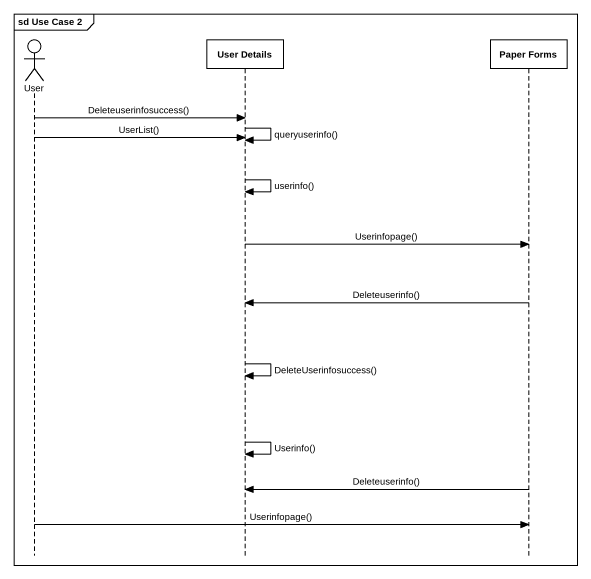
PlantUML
@startuml
mainframe sd Use Case 2
hide footbox
actor User
participant "User Details" as User_Details
participant "Paper Forms" as Paper_Forms

User -> User_Details : Deleteuserinfosuccess()
User_Details -> User_Details : queryuserinfo()
User -> User_Details : UserList()
User_Details -> User_Details : userinfo()
User_Details -> Paper_Forms : Userinfopage()
Paper_Forms -> User_Details : Deleteuserinfo()
User_Details -> User_Details : DeleteUserinfosuccess()
User_Details -> User_Details : Userinfo()
Paper_Forms -> User_Details : Deleteuserinfo()
User -> Paper_Forms : Userinfopage()
@enduml
